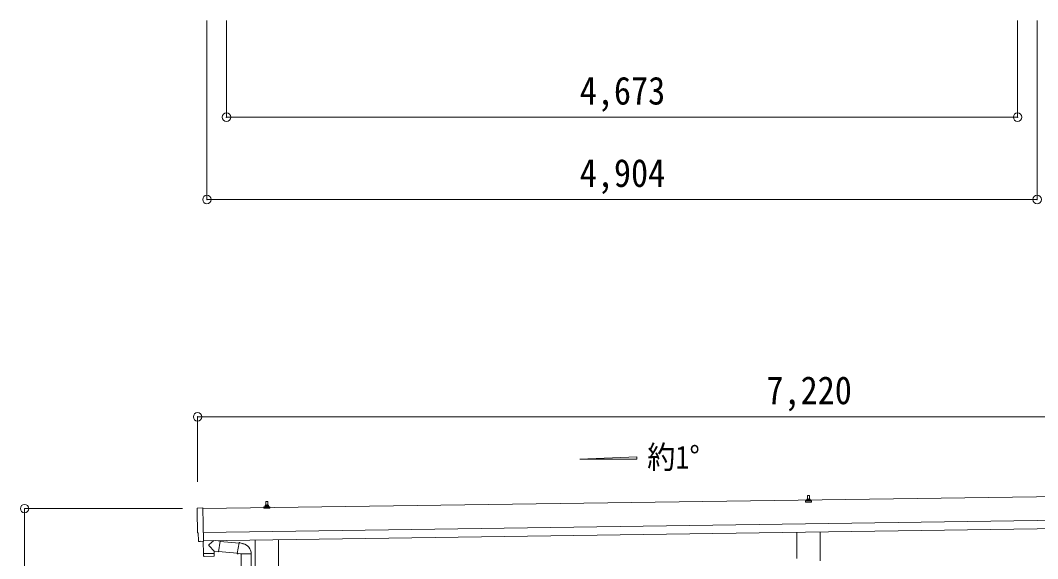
# Model space of a CAD drawing. Units: millimetres at full size, sheet at 1:50. Extents: x -14053 to 14053, y -9700 to 9700.
# Drawn here: x -850 to 5159, y -3403 to -222 of the extents above; entities that cross this region are included whole.
import ezdxf
from ezdxf.enums import TextEntityAlignment as Align

# ---------------------------------------------------------------- set-up
doc = ezdxf.new("R2010")
doc.units = ezdxf.units.MM
doc.header["$LTSCALE"] = 50
doc.header["$PDMODE"] = 32
doc.header["$PDSIZE"] = 50
for name, color, linetype, lineweight in [('0-1_Defpoints', 4, 'Continuous', 9), ('0-2_TEXT1', 7, 'Continuous', 9), ('0-6_PARTS1', 6, 'Continuous', 9)]:
    doc.layers.add(name, color=color, linetype=linetype, lineweight=lineweight)
doc.styles.add('ＭＳ ゴシック', font='')
doc.styles.get('ＭＳ ゴシック').set_extended_font_data('MS Gothic')

msp = doc.modelspace()

# ---------------------------------------------------------------- linework, layer by layer
at = {"layer": '0-1_Defpoints'}
for p, q in [((6191.68, -3022.6), (227.78, -3107.8)), ((3787.25, -3069.34), (3787.25, -3061.63)), ((3787.64, -3060.84), (3823.37, -3060.84)), ((3788.02, -3060.66), (3794.74, -3059.03)), ((3795.12, -3058.84), (3815.89, -3058.84)), ((3795.5, -3058.06), (3795.5, -3053.84)), ((3796.5, -3053.84), (3814.5, -3053.84)), ((3799.5, -3053.84), (3800.23, -3030.32)), ((3801.23, -3029.34), (3809.78, -3029.34)), ((3810.78, -3030.32), (3811.5, -3053.84)), ((3815.5, -3058.06), (3815.5, -3053.84)), ((3822.99, -3060.66), (3816.27, -3059.03)), ((3823.75, -3069.34), (3823.75, -3061.63)), ((587.25, -3105.06), (587.25, -3097.34)), ((623.75, -3105.06), (587.25, -3105.06)), ((587.64, -3096.56), (623.37, -3096.56)), ((588.02, -3096.37), (594.74, -3094.74)), ((595.12, -3094.56), (615.89, -3094.56)), ((595.5, -3093.77), (595.5, -3089.56)), ((596.5, -3089.56), (614.5, -3089.56)), ((599.5, -3089.56), (600.23, -3066.03)), ((601.23, -3065.06), (609.78, -3065.06)), ((610.78, -3066.03), (611.5, -3089.56)), ((615.5, -3093.77), (615.5, -3089.56)), ((622.99, -3096.37), (616.27, -3094.74)), ((623.75, -3105.06), (623.75, -3097.34)), ((3823.75, -3069.34), (3787.25, -3069.34)), ((229.78, -3247.79), (6193.68, -3162.59)), ((230.5, -3297.78), (6194.39, -3212.58)), ((210.92, -3301.83), (204, -3301.57)), ((537.2, -3449.05), (537.2, -3293.4)), ((673.8, -3291.45), (673.8, -3449.05)), ((3737.2, -3403.33), (3737.2, -3247.69)), ((3873.8, -3245.73), (3873.8, -3415.38))]:
    msp.add_line(p, q, dxfattribs=at)
for points in [[(196.16, -3104.82), (227.71, -3102.71), (230.54, -3300.55)], [(201.11, -3298.62), (200.44, -3251.59), (199.84, -3251.6)], [(211.66, -3301.55), (212.31, -3300.91), (230.55, -3301.55)]]:
    msp.add_lwpolyline(points, dxfattribs=at)
for centre, radius, start, end in [((3788.25, -3061.63), 1, 103.62699, 180), ((3794.5, -3058.06), 1, 283.62699, 0), ((3799.59, -3054.48), 4.13, 90, 171.17633), ((3796.5, -3054.84), 1, 90, 180), ((3801.23, -3030.34), 1, 90, 178.60509), ((3808.84, -3053.84), 4.83, 133.60282, 180), ((3802.17, -3053.84), 4.83, 0, 46.39718), ((3809.78, -3030.34), 1, 1.39491, 90), ((3811.42, -3054.48), 4.13, 8.82367, 90), ((3814.5, -3054.84), 1, 0, 90), ((3816.5, -3058.06), 1, 180, 256.37301), ((3822.75, -3061.63), 1, 0, 76.37301), ((588.25, -3097.34), 1, 103.62699, 180), ((594.5, -3093.77), 1, 283.62699, 0), ((599.59, -3090.19), 4.13, 90, 171.17633), ((596.5, -3090.56), 1, 90, 180), ((601.23, -3066.06), 1, 90, 178.60509), ((608.84, -3089.56), 4.83, 133.60282, 180), ((602.17, -3089.56), 4.83, 0, 46.39718), ((609.78, -3066.06), 1, 1.39491, 90), ((611.42, -3090.19), 4.13, 8.82367, 90), ((614.5, -3090.56), 1, 0, 90), ((616.5, -3093.77), 1, 180, 256.37301), ((622.75, -3097.34), 1, 0, 76.37301)]:
    msp.add_arc(centre, radius, start, end, dxfattribs=at)
for centre, major_axis, ratio, start_param, end_param in [((196.36, -3107.81), (-3, -0.04), 0.99863, 4.7647489, 6.2979817), ((-4568, -3246.31), (4762.89, 68.04), 0.99863, 6.2686928, 6.2979817), ((199.78, -3247.2), (-4.41, -0.06), 0.99863, 6.2686928, 7.8539816), ((204.12, -3298.57), (-2.15, -2.1), 0.9974, 5.5252311, 7.0411395), ((210.96, -3300.83), (-0.717, -0.7), 0.9974, 0.7579542, 1.5707963)]:
    msp.add_ellipse(centre, major_axis=major_axis, ratio=ratio, start_param=start_param, end_param=end_param, dxfattribs=at)
at = {"layer": '0-2_TEXT1'}
for p, q in [((230.54, -3300.55), (230.55, -3301.55)), ((291.94, -3296.9), (264.29, -3319.41)), ((329.56, -3300.91), (303.72, -3296.74)), ((329.56, -3300.91), (319.4, -3363.8)), ((329.27, -3302.74), (441.63, -3311.09)), ((294.99, -3359.85), (264.12, -3326.75)), ((294.99, -3359.85), (319.4, -3363.8)), ((294.99, -3359.85), (295.16, -3371.87)), ((319.69, -3361.97), (431.21, -3370.18)), ((430.89, -3372), (436.42, -3340.63)), ((441.95, -3309.27), (436.42, -3340.63)), ((441.95, -3309.27), (443.1, -3307.29)), ((443.1, -3307.29), (446.66, -3307.92)), ((446.66, -3307.92), (447.07, -3310.26)), ((461.59, -3313.09), (463.27, -3314.71)), ((463.27, -3314.71), (465.39, -3315.16)), ((231.18, -3373.78), (231.6, -3386.83)), ((292.18, -3388.91), (234.64, -3389.73)), ((235.67, -3372.72), (235.7, -3373.72)), ((290.66, -3371.93), (290.66, -3372.93)), ((430.89, -3372), (431.29, -3374.25)), ((430.89, -3372), (436.04, -3372.82)), ((431.29, -3374.25), (434.85, -3374.88)), ((434.85, -3374.88), (436.04, -3372.82)), ((436.04, -3372.82), (450.65, -3375.13)), ((450.65, -3375.13), (452.85, -3374.15)), ((513.15, -3374.54), (451.97, -3374.54)), ((453, -3374.54), (453, -3641.83)), ((513, -3374.54), (513, -3793.3))]:
    msp.add_line(p, q, dxfattribs=at)
for points in [[(230.15, -3301.54), (231.17, -3372.78), (295.16, -3371.87)], [(441.95, -3309.27), (447.07, -3310.26), (461.59, -3313.09)], [(295.13, -3385.92), (295.17, -3372.87), (231.18, -3373.78)]]:
    msp.add_lwpolyline(points, dxfattribs=at)
for centre, radius, start, end in [((267.6, -3323.16), 5, 131.47396, 225.79244), ((452.85, -3374.15), 60.3, 359.62495, 78), ((234.59, -3386.73), 3, 181.81845, 270.86677), ((292.13, -3385.91), 3, 270.81845, 359.81845)]:
    msp.add_arc(centre, radius, start, end, dxfattribs=at)
at = {"layer": '0-6_PARTS1'}
for p, q in [((251.77, -1281.09), (251.77, -222.24)), ((367.27, -794.69), (367.27, -222.24)), ((5040.27, -794.69), (5040.27, -222.24)), ((5155.77, -1281.09), (5155.77, -222.24)), ((367.27, -794.69), (5040.27, -794.69)), ((251.77, -1281.09), (5155.77, -1281.09)), ((196.5, -2565), (196.5, -2949.3)), ((196.5, -2565), (7416.5, -2565)), ((-825.44, -3107.82), (106.82, -3107.82)), ((-825.44, -5958.82), (-825.44, -3107.82))]:
    msp.add_line(p, q, dxfattribs=at)
at = {"layer": '0-6_PARTS1', "color": 4}
for p, q in [((2454.75, -2815), (2790.75, -2802.58)), ((2790.75, -2815), (2454.75, -2815)), ((2790.75, -2802.58), (2790.75, -2815))]:
    msp.add_line(p, q, dxfattribs=at)
at = {"layer": '0-6_PARTS1'}
for p in [(367.27, -794.69), (5040.27, -794.69), (251.77, -1281.09), (5155.77, -1281.09), (196.5, -2565), (-825.44, -3107.82)]:
    msp.add_point(p, dxfattribs=at)

# ---------------------------------------------------------------- texts
at = {"layer": '0-6_PARTS1', "color": 7, "style": 'ＭＳ ゴシック', "width": 0.9}
for s, height, p in [('4,673', 165, (2453.77, -769.69)), ('4,904', 165, (2453.77, -1256.09)), ('7,220', 165, (3556.5, -2540)), ('約1°', 135.6, (2852.25, -2911.71))]:
    msp.add_text(s, height=height, dxfattribs=at).set_placement(p, align=Align.BOTTOM_LEFT)

doc.saveas('drawing.dxf')
